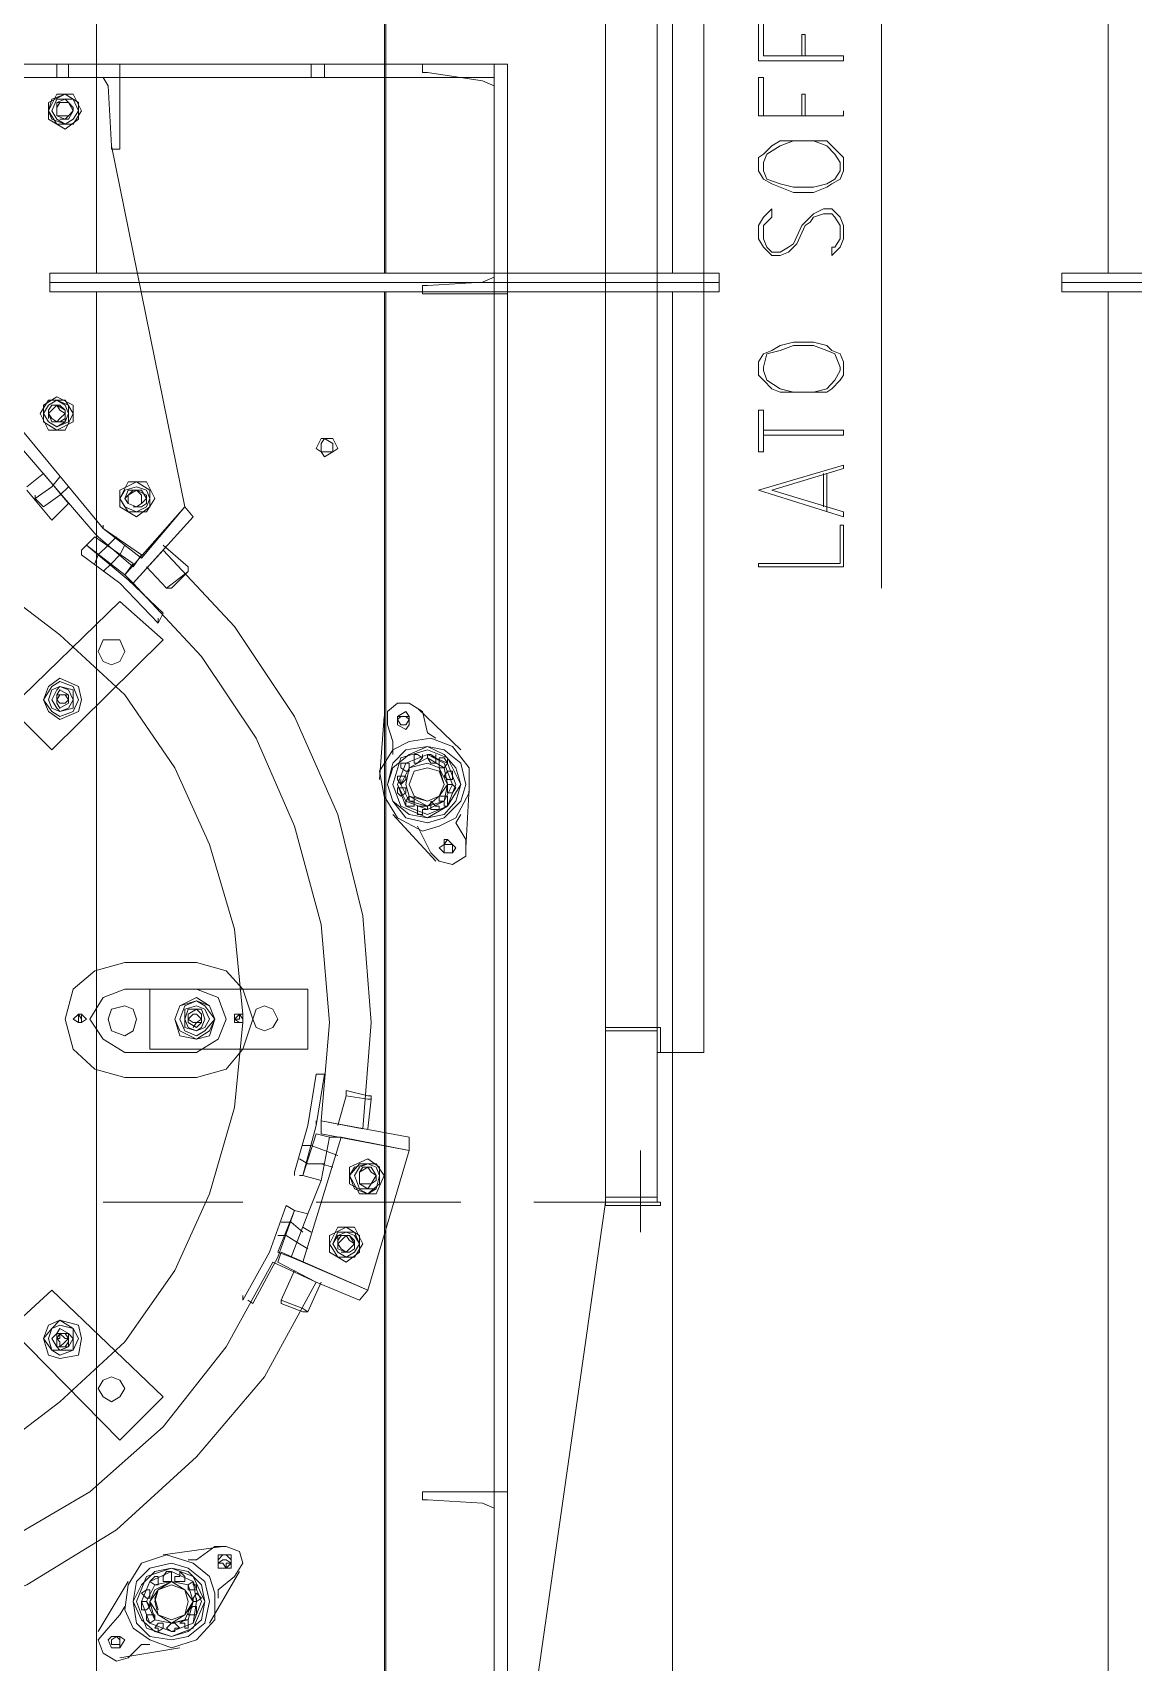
# Model space of a CAD drawing. Header units: millimetres. Extents: x 3220 to 226993, y 817 to 176024.
# Drawn here: x 158562 to 159520, y 146462 to 147879 of the extents above; entities that cross this region are included whole.
import ezdxf

# ---------------------------------------------------------------- set-up
doc = ezdxf.new("R2010")
doc.units = ezdxf.units.MM
doc.layers.add('Sichtbare Kanten(DIN)', color=7, linetype='Continuous', lineweight=50, true_color=0x3f3f3f)

# ---------------------------------------------------------------- blocks, each defined once
blk = doc.blocks.new('ligne broyage L 2')
at = {"color": 7, "linetype": 'Continuous', "lineweight": 5, "true_color": 0x000007}
for points in [[(752.2, 10661.1), (752.2, 12956.8), (752.2, 10656.7)], [(992.4, 12168.4), (992.4, 11190.5), (992.4, 11190.5)], [(885.3, 11649.1), (885.3, 11682.4), (885.3, 11682.4)], [(889.6, 11653.4), (889.6, 11682.4), (885.3, 11682.4)], [(922.9, 11653.4), (922.9, 11672.2), (925.8, 11672.2), (925.8, 11653.4)], [(889.6, 11653.4), (959.1, 11653.4), (959.1, 11649.1)], [(111.4, 11646.2), (655.3, 11646.2), (655.3, 11646.2)], [(111.4, 11634.6), (655.3, 11634.6), (655.3, 11646.2)], [(130.2, 11646.2), (329.8, 11646.2), (329.8, 11646.2)], [(274.9, 11646.2), (274.9, 11634.6)], [(285, 11634.6), (285, 11646.2)], [(329.8, 11646.2), (329.8, 11572.4)], [(496.2, 11646.2), (496.2, 11634.6)], [(507.7, 11634.6), (507.7, 11646.2)], [(593.1, 11646.2), (593.1, 11639), (597.4, 11639), (645.2, 11631.7)], [(655.3, 10217), (655.3, 11646.2), (666.9, 11646.2)], [(666.9, 11646.2), (666.9, 10217), (666.9, 10217)], [(885.3, 11649.1), (959.1, 11649.1), (959.1, 11649.1)], [(308.1, 11634.6), (156.2, 11634.6)], [(308.1, 11634.6), (156.2, 11634.6), (156.2, 11634.6)], [(319.7, 11627.4), (315.4, 11634.6), (308.1, 11634.6)], [(348.6, 11216.6), (386.2, 11261.4), (322.6, 11575.3), (319.7, 11627.4), (315.4, 11634.6), (308.1, 11634.6)], [(322.6, 11575.3), (319.7, 11627.4), (319.7, 11627.4)], [(655.3, 11620.2), (655.3, 11627.4), (645.2, 11631.7)], [(885.3, 11601.4), (885.3, 11634.6)], [(889.6, 11601.4), (889.6, 11634.6), (885.3, 11634.6)], [(267.6, 11598.5), (282.1, 11589.8), (293.7, 11598.5), (293.7, 11612.9), (282.1, 11620.2), (267.6, 11612.9)], [(296.5, 11605.7), (289.3, 11620.2), (274.9, 11620.2), (267.6, 11605.7)], [(267.6, 11598.5), (267.6, 11612.9), (267.6, 11612.9)], [(277.7, 11598.5), (285, 11598.5), (289.3, 11605.7), (289.3, 11608.6), (285, 11612.9), (277.7, 11612.9), (274.9, 11608.6), (274.9, 11605.7)], [(655.3, 11620.2), (655.3, 11472.6), (655.3, 11472.6)], [(922.9, 11601.4), (922.9, 11620.2), (925.8, 11620.2), (925.8, 11601.4)], [(289.3, 11594.1), (274.9, 11594.1), (267.6, 11605.7)], [(289.3, 11594.1), (296.5, 11605.7), (296.5, 11605.7)], [(885.3, 11601.4), (959.1, 11601.4), (889.6, 11601.4)], [(959.1, 11601.4), (959.1, 11605.7)], [(315.4, 11242.6), (222.8, 11354), (141.8, 11572.4)], [(322.6, 11575.3), (322.6, 11572.4), (326.9, 11572.4)], [(386.2, 11261.4), (322.6, 11575.3)], [(329.8, 11572.4), (326.9, 11572.4)], [(896.9, 11520.4), (889.6, 11513.1), (885.3, 11505.9), (885.3, 11494.3), (889.6, 11487.1), (896.9, 11479.9), (904.1, 11479.9), (911.3, 11482.7), (915.7, 11487.1), (918.6, 11490), (925.8, 11505.9), (930.2, 11508.8), (933, 11513.1), (941.7, 11516), (949, 11516), (951.8, 11513.1), (956.2, 11505.9), (956.2, 11494.3), (951.8, 11487.1), (949, 11487.1), (949, 11479.9)], [(896.9, 11520.4), (896.9, 11513.1), (892.5, 11508.8), (889.6, 11505.9), (889.6, 11494.3), (892.5, 11487.1), (896.9, 11482.7), (904.1, 11482.7), (911.3, 11487.1), (915.7, 11490), (922.9, 11505.9), (925.8, 11508.8), (933, 11516), (941.7, 11520.4), (949, 11520.4), (956.2, 11513.1), (959.1, 11505.9), (959.1, 11494.3), (956.2, 11487.1), (949, 11479.9)], [(645.2, 11456.7), (655.3, 11461), (655.3, 11472.6)], [(645.2, 11456.7), (597.4, 11453.8), (593.1, 11453.8), (593.1, 11449.5)], [(666.9, 11446.6), (593.1, 11446.6), (593.1, 11449.5)], [(222.8, 11354), (315.4, 11242.6), (348.6, 11216.6)], [(282.1, 11328), (289.3, 11342.4), (282.1, 11354), (267.6, 11354), (260.4, 11342.4)], [(289.3, 11349.7), (274.9, 11356.9), (263.3, 11349.7)], [(274.9, 11328), (289.3, 11335.2), (289.3, 11349.7), (274.9, 11356.9), (263.3, 11349.7)], [(215.5, 11349.7), (215.5, 11345.3), (308.1, 11238.3)], [(282.1, 11328), (267.6, 11328), (260.4, 11342.4)], [(263.3, 11349.7), (263.3, 11335.2), (274.9, 11328)], [(263.3, 11335.2), (263.3, 11349.7), (263.3, 11349.7)], [(274.9, 11335.2), (277.7, 11335.2), (282.1, 11338.1), (282.1, 11345.3), (277.7, 11349.7), (270.5, 11349.7), (267.6, 11345.3), (267.6, 11338.1)], [(289.3, 11349.7), (289.3, 11335.2), (274.9, 11328)], [(885.3, 11309.2), (885.3, 11345.3), (889.6, 11345.3)], [(885.3, 11309.2), (889.6, 11309.2), (889.6, 11345.3)], [(274.9, 11328), (263.3, 11335.2), (263.3, 11335.2)], [(889.6, 11328), (959.1, 11328), (959.1, 11323.6)], [(889.6, 11323.6), (959.1, 11323.6)], [(896.9, 11275.9), (959.1, 11294.7), (959.1, 11297.6), (885.3, 11275.9)], [(248.8, 11278.8), (263.3, 11290.3)], [(270.5, 11249.8), (285, 11264.3), (263.3, 11290.3)], [(277.7, 11287.5), (270.5, 11278.8)], [(355.9, 11275.9), (344.3, 11283.1), (329.8, 11275.9)], [(329.8, 11261.4), (344.3, 11252.7), (355.9, 11261.4), (355.9, 11275.9), (344.3, 11283.1), (329.8, 11275.9)], [(360.2, 11268.7), (353, 11283.1), (337.1, 11283.1), (329.8, 11268.7)], [(941.7, 11261.4), (941.7, 11290.3)], [(944.6, 11257.1), (944.6, 11290.3)], [(248.8, 11275.9), (270.5, 11249.8), (270.5, 11249.8)], [(270.5, 11278.8), (256, 11268.7)], [(256, 11268.7), (256, 11271.5)], [(256, 11268.7), (263.3, 11261.4), (263.3, 11261.4)], [(263.3, 11261.4), (277.7, 11271.5)], [(277.7, 11271.5), (285, 11278.8)], [(329.8, 11275.9), (329.8, 11261.4), (344.3, 11252.7)], [(329.8, 11261.4), (329.8, 11275.9), (329.8, 11275.9)], [(353, 11257.1), (337.1, 11257.1), (329.8, 11268.7)], [(341.4, 11261.4), (348.6, 11261.4), (353, 11264.3), (353, 11271.5), (344.3, 11275.9), (341.4, 11275.9), (337.1, 11271.5), (334.2, 11268.7)], [(355.9, 11275.9), (355.9, 11261.4), (344.3, 11252.7)], [(353, 11257.1), (360.2, 11268.7), (360.2, 11268.7)], [(885.3, 11275.9), (959.1, 11252.7), (959.1, 11252.7)], [(896.9, 11275.9), (959.1, 11257.1), (959.1, 11252.7)], [(393.5, 11252.7), (386.2, 11261.4), (334.2, 11202.1)], [(341.4, 11194.9), (393.5, 11252.7)], [(436.9, 10820.2), (429.6, 10894), (407.9, 10967.8), (377.6, 11034.3), (334.2, 11098), (277.7, 11150), (218.4, 11194.9), (149, 11223.8), (75.2, 11242.6), (0, 11249.8), (-73.8, 11242.6), (-147.6, 11223.8), (-214.1, 11194.9), (-277.7, 11150), (-328.4, 11098), (-373.2, 11034.3), (-406.5, 10967.8), (-425.3, 10894), (-432.5, 10820.2)], [(308.1, 11238.3), (311, 11235.4)], [(315.4, 11242.6), (315.4, 11245.5)], [(315.4, 11242.6), (348.6, 11219.5), (348.6, 11219.5)], [(315.4, 11242.6), (348.6, 11216.6)], [(337.1, 11197.8), (300.9, 11228.1), (296.5, 11223.8)], [(334.2, 11202.1), (300.9, 11228.1), (308.1, 11235.4)], [(334.2, 11202.1), (341.4, 11212.2), (308.1, 11235.4)], [(311, 11235.4), (341.4, 11209.3)], [(319.7, 11228.1), (311, 11219.5)], [(326.9, 11235.4), (319.7, 11228.1)], [(329.8, 11219.5), (334.2, 11228.1)], [(389.1, 11209.3), (367.4, 11228.1)], [(296.5, 11219.5), (296.5, 11223.8)], [(296.5, 11219.5), (329.8, 11194.9), (329.8, 11194.9)], [(311, 11219.5), (308.1, 11212.2)], [(315.4, 11205), (322.6, 11212.2)], [(322.6, 11212.2), (329.8, 11219.5)], [(341.4, 11194.9), (367.4, 11223.8), (367.4, 11223.8)], [(348.6, 11219.5), (341.4, 11209.3)], [(541, 10720.4), (548.3, 10813), (541, 10905.6), (519.3, 10993.8), (481.7, 11079.1), (429.6, 11157.3), (367.4, 11223.8)], [(334.2, 11202.1), (341.4, 11194.9), (341.4, 11194.9)], [(367.4, 11168.8), (337.1, 11197.8), (337.1, 11197.8)], [(374.7, 11190.5), (370.3, 11190.5), (353, 11209.3)], [(370.3, 11190.5), (389.1, 11205), (389.1, 11209.3)], [(389.1, 11205), (374.7, 11190.5), (374.7, 11190.5)], [(389.1, 11205), (389.1, 11209.3), (389.1, 11209.3)], [(363.1, 11160.2), (329.8, 11194.9)], [(541, 10720.4), (504.9, 10727.6), (512.1, 10813), (504.9, 10898.3), (481.7, 10983.7), (448.4, 11060.3), (400.7, 11131.2), (341.4, 11194.9)], [(367.4, 11168.8), (363.1, 11160.2), (363.1, 11160.2)], [(363.1, 11160.2), (363.1, 11164.5)], [(277.7, 11090.7), (282.1, 11090.7), (285, 11093.6), (285, 11098), (274.9, 11098), (274.9, 11093.6)], [(593.1, 11083.5), (581.5, 11090.7), (571.4, 11090.7), (562.7, 11083.5), (562.7, 11071.9)], [(588.8, 11086.4), (626.4, 11050.2)], [(593.1, 11083.5), (597.4, 11064.7)], [(555.5, 11024.2), (559.8, 11079.1)], [(567.1, 11057.4), (562.7, 11071.9)], [(574.3, 11071.9), (578.6, 11071.9), (581.5, 11076.3), (581.5, 11079.1), (571.4, 11079.1), (571.4, 11076.3)], [(600.3, 11060.3), (581.5, 11057.4), (567.1, 11050.2)], [(567.1, 11045.9), (567.1, 11057.4), (567.1, 11057.4)], [(597.4, 11064.7), (604.7, 11060.3), (604.7, 11060.3)], [(622, 10990.9), (633.6, 11012.6), (633.6, 11034.3), (619.1, 11053.1), (600.3, 11060.3)], [(567.1, 11050.2), (555.5, 11031.4), (559.8, 11009.7), (571.4, 10990.9), (593.1, 10979.3)], [(588.8, 11045.9), (585.9, 11045.9), (585.9, 11043)], [(585.9, 11038.6), (588.8, 11038.6), (593.1, 11043)], [(585.9, 11043), (585.9, 11038.6), (585.9, 11038.6)], [(593.1, 11043), (588.8, 11045.9)], [(593.1, 11043), (593.1, 11045.9)], [(597.4, 11045.9), (597.4, 11043), (597.4, 11043)], [(604.7, 11043), (600.3, 11045.9), (597.4, 11045.9)], [(597.4, 11043), (600.3, 11038.6), (604.7, 11038.6)], [(604.7, 11043), (604.7, 11045.9)], [(604.7, 11038.6), (604.7, 11043), (604.7, 11043)], [(607.6, 11043), (607.6, 11038.6), (607.6, 11038.6)], [(614.8, 11038.6), (611.9, 11043), (607.6, 11043)], [(614.8, 11038.6), (614.8, 11043)], [(571.4, 11027.1), (571.4, 11024.2), (571.4, 11024.2)], [(578.6, 11027.1), (571.4, 11027.1), (571.4, 11027.1)], [(578.6, 11038.6), (574.3, 11038.6), (574.3, 11034.3)], [(574.3, 11034.3), (578.6, 11031.4), (578.6, 11031.4)], [(581.5, 11034.3), (581.5, 11038.6), (578.6, 11038.6)], [(578.6, 11031.4), (581.5, 11031.4), (581.5, 11034.3)], [(578.6, 11024.2), (578.6, 11027.1), (578.6, 11027.1)], [(581.5, 11034.3), (581.5, 11038.6)], [(607.6, 11038.6), (607.6, 11034.3), (611.9, 11034.3)], [(611.9, 11034.3), (614.8, 11038.6), (614.8, 11038.6)], [(614.8, 11031.4), (611.9, 11027.1), (614.8, 11024.2)], [(619.1, 11031.4), (614.8, 11031.4), (614.8, 11031.4)], [(614.8, 11024.2), (619.1, 11024.2), (619.1, 11027.1)], [(619.1, 11027.1), (619.1, 11031.4), (619.1, 11031.4)], [(619.1, 11027.1), (619.1, 11031.4), (619.1, 11031.4)], [(578.6, 11024.2), (574.3, 11019.8), (571.4, 11024.2)], [(571.4, 11016.9), (571.4, 11012.6), (574.3, 11009.7)], [(574.3, 11016.9), (571.4, 11016.9), (571.4, 11016.9)], [(574.3, 11019.8), (574.3, 11024.2), (574.3, 11024.2)], [(578.6, 11012.6), (578.6, 11016.9), (574.3, 11016.9)], [(574.3, 11009.7), (578.6, 11012.6), (578.6, 11012.6)], [(578.6, 11012.6), (578.6, 11016.9)], [(614.8, 11019.8), (614.8, 11012.6), (614.8, 11012.6)], [(619.1, 11019.8), (614.8, 11019.8), (614.8, 11019.8)], [(614.8, 11012.6), (619.1, 11012.6), (619.1, 11012.6)], [(622, 11016.9), (619.1, 11019.8)], [(619.1, 11012.6), (622, 11016.9), (622, 11016.9)], [(633.6, 11016.9), (630.7, 10964.9)], [(581.5, 11009.7), (578.6, 11005.4), (578.6, 11005.4)], [(578.6, 11005.4), (578.6, 11001), (581.5, 11001)], [(585.9, 11005.4), (581.5, 11005.4), (581.5, 11009.7)], [(581.5, 11001), (585.9, 11001), (585.9, 11005.4)], [(585.9, 11005.4), (585.9, 11009.7), (585.9, 11009.7)], [(588.8, 11001), (588.8, 10998.1), (588.8, 10998.1)], [(597.4, 11001), (588.8, 11001), (588.8, 11001)], [(588.8, 10998.1), (588.8, 10993.8), (593.1, 10993.8), (593.1, 10998.1)], [(593.1, 10998.1), (597.4, 10998.1)], [(597.4, 10998.1), (597.4, 11001)], [(604.7, 11001), (600.3, 11005.4), (600.3, 11001)], [(600.3, 11001), (600.3, 10998.1), (600.3, 10998.1)], [(600.3, 10998.1), (607.6, 10998.1), (607.6, 10998.1)], [(607.6, 11001), (604.7, 11001), (604.7, 11001)], [(611.9, 11009.7), (607.6, 11009.7), (607.6, 11005.4)], [(607.6, 11005.4), (611.9, 11005.4), (611.9, 11001)], [(607.6, 10998.1), (607.6, 11001)], [(614.8, 11009.7), (611.9, 11009.7), (611.9, 11009.7)], [(611.9, 11001), (614.8, 11001), (614.8, 11005.4)], [(614.8, 11005.4), (614.8, 11009.7), (614.8, 11009.7)], [(604.7, 10953.3), (567.1, 10993.8), (567.1, 10993.8)], [(593.1, 10975), (588.8, 10983.7)], [(593.1, 10979.3), (607.6, 10983.7), (622, 10990.9)], [(593.1, 10975), (600.3, 10960.5), (607.6, 10953.3), (619.1, 10950.4), (630.7, 10957.6), (630.7, 10972.1), (622, 10986.6)], [(626.4, 10993.8), (622, 10986.6)], [(614.8, 10960.5), (619.1, 10960.5), (619.1, 10967.8), (614.8, 10972.1), (611.9, 10972.1), (611.9, 10964.9)], [(396.4, 10865.1), (334.2, 10865.1), (308.1, 10857.8), (289.3, 10841.9), (282.1, 10815.9), (289.3, 10789.8), (308.1, 10772.5), (334.2, 10765.2), (396.4, 10765.2)], [(396.4, 10765.2), (422.4, 10772.5), (436.9, 10789.8), (445.5, 10815.9), (436.9, 10841.9), (422.4, 10857.8), (396.4, 10865.1)], [(334.2, 10841.9), (315.4, 10834.7), (303.8, 10815.9), (315.4, 10798.5), (334.2, 10786.9)], [(334.2, 10841.9), (396.4, 10841.9), (396.4, 10841.9)], [(334.2, 10786.9), (396.4, 10786.9), (415.2, 10798.5), (422.4, 10815.9), (415.2, 10834.7), (396.4, 10841.9)], [(355.9, 10789.8), (355.9, 10841.9)], [(355.9, 10841.9), (493.3, 10841.9)], [(493.3, 10841.9), (493.3, 10789.8)], [(-432.5, 10813), (-425.3, 10739.2), (-406.5, 10664), (-373.2, 10597.4), (-328.4, 10535.2), (-277.7, 10483.2), (-214.1, 10438.3), (-147.6, 10405), (-73.8, 10386.2), (0, 10379), (75.2, 10386.2), (149, 10405), (218.4, 10438.3), (277.7, 10483.2), (334.2, 10535.2), (377.6, 10597.4), (407.9, 10664), (429.6, 10739.2), (436.9, 10813)], [(293.7, 10813), (296.5, 10813), (296.5, 10820.2), (293.7, 10820.2), (289.3, 10815.9)], [(393.5, 10808.6), (396.4, 10813), (400.7, 10813), (400.7, 10815.9), (396.4, 10820.2), (393.5, 10820.2), (389.1, 10815.9), (389.1, 10813)], [(434, 10813), (436.9, 10813), (436.9, 10820.2), (434, 10820.2), (429.6, 10815.9)], [(436.9, 10815.9), (436.9, 10820.2), (436.9, 10820.2)], [(436.9, 10813), (436.9, 10815.9)], [(493.3, 10789.8), (355.9, 10789.8)], [(500.5, 10768.1), (493.3, 10723.3), (493.3, 10723.3)], [(500.5, 10768.1), (507.7, 10768.1), (507.7, 10768.1)], [(500.5, 10723.3), (507.7, 10768.1)], [(526.6, 10749.3), (519.3, 10723.3)], [(526.6, 10749.3), (526.6, 10753.7), (545.4, 10749.3), (548.3, 10749.3)], [(548.3, 10746.4), (545.4, 10746.4), (526.6, 10749.3)], [(545.4, 10720.4), (548.3, 10746.4)], [(548.3, 10746.4), (548.3, 10749.3)], [(481.7, 10682.8), (493.3, 10723.3)], [(488.9, 10679.9), (500.5, 10723.3)], [(500.5, 10723.3), (500.5, 10727.6)], [(504.9, 10727.6), (581.5, 10713.2)], [(504.9, 10716.1), (504.9, 10727.6)], [(504.9, 10716.1), (581.5, 10701.6), (581.5, 10713.2)], [(488.9, 10604.7), (522.2, 10713.2), (512.1, 10713.2)], [(496.2, 10705.9), (488.9, 10705.9)], [(507.7, 10701.6), (496.2, 10705.9)], [(512.1, 10713.2), (504.9, 10675.6)], [(507.7, 10701.6), (519.3, 10697.3), (519.3, 10697.3)], [(782.6, 10630.7), (782.6, 10701.6), (782.6, 10701.6)], [(486.1, 10694.4), (493.3, 10690)], [(493.3, 10690), (507.7, 10690)], [(504.9, 10690), (515, 10687.1)], [(555.5, 10687.1), (545.4, 10694.4), (529.4, 10687.1)], [(529.4, 10687.1), (545.4, 10694.4), (545.4, 10694.4)], [(552.6, 10664), (559.8, 10679.9), (552.6, 10690), (538.1, 10690), (529.4, 10679.9)], [(529.4, 10687.1), (529.4, 10672.7), (545.4, 10664)], [(529.4, 10672.7), (529.4, 10687.1), (529.4, 10687.1)], [(541, 10672.7), (548.3, 10672.7), (552.6, 10675.6), (552.6, 10679.9), (548.3, 10687.1), (541, 10687.1), (538.1, 10682.8), (538.1, 10675.6)], [(545.4, 10664), (555.5, 10672.7), (555.5, 10687.1), (545.4, 10694.4)], [(555.5, 10687.1), (555.5, 10672.7), (545.4, 10664)], [(478.8, 10609), (493.3, 10646.6), (504.9, 10675.6)], [(481.7, 10679.9), (481.7, 10682.8)], [(488.9, 10679.9), (486.1, 10679.9)], [(552.6, 10664), (538.1, 10664), (529.4, 10679.9)], [(545.4, 10664), (529.4, 10672.7), (529.4, 10672.7)], [(315.4, 10656.7), (436.9, 10656.7)], [(460, 10613.3), (474.5, 10653.9), (474.5, 10653.9)], [(467.2, 10609), (481.7, 10649.5), (474.5, 10653.9)], [(467.2, 10613.3), (481.7, 10649.5)], [(493.3, 10646.6), (478.8, 10609), (467.2, 10613.3)], [(481.7, 10649.5), (493.3, 10646.6)], [(500.5, 10656.7), (626.4, 10656.7)], [(690, 10656.7), (752.2, 10656.7), (752.2, 10656.7)], [(478.8, 10639.4), (470.1, 10639.4)], [(488.9, 10630.7), (478.8, 10639.4)], [(488.9, 10635), (496.2, 10630.7), (496.2, 10630.7)], [(538.1, 10627.8), (526.6, 10635), (512.1, 10627.8)], [(512.1, 10613.3), (526.6, 10604.7), (538.1, 10613.3), (538.1, 10627.8), (526.6, 10635), (512.1, 10627.8)], [(533.8, 10635), (519.3, 10635), (512.1, 10620.6)], [(533.8, 10609), (541, 10620.6), (533.8, 10635)], [(467.2, 10627.8), (474.5, 10627.8)], [(474.5, 10627.8), (486.1, 10620.6)], [(486.1, 10620.6), (493.3, 10616.2)], [(512.1, 10627.8), (512.1, 10613.3), (526.6, 10604.7)], [(512.1, 10613.3), (512.1, 10627.8), (512.1, 10627.8)], [(533.8, 10609), (519.3, 10609), (512.1, 10620.6)], [(522.2, 10613.3), (529.4, 10613.3), (533.8, 10616.2), (533.8, 10623.5), (529.4, 10627.8), (522.2, 10627.8), (519.3, 10623.5), (519.3, 10620.6)], [(538.1, 10627.8), (538.1, 10613.3), (526.6, 10604.7)], [(63.6, 10309.6), (149, 10326.9), (230, 10361.6), (303.8, 10405), (367.4, 10461.5), (422.4, 10530.9), (462.9, 10604.7), (500.5, 10587.3)], [(436.9, 10571.4), (460, 10613.3)], [(441.2, 10571.4), (445.5, 10568.5), (467.2, 10609)], [(470.1, 10613.3), (467.2, 10604.7), (467.2, 10604.7)], [(538.1, 10571.4), (500.5, 10587.3), (467.2, 10604.7)], [(545.4, 10580.1), (470.1, 10613.3)], [(478.8, 10609), (488.9, 10604.7)], [(70.9, 10272), (159.1, 10290.8), (248.8, 10324), (326.9, 10371.8), (396.4, 10435.4), (455.7, 10504.9), (500.5, 10587.3)], [(470.1, 10568.5), (470.1, 10571.4), (481.7, 10597.4)], [(488.9, 10561.3), (493.3, 10561.3), (504.9, 10587.3)], [(234.3, 10546.8), (270.5, 10580.1), (367.4, 10487.5)], [(436.9, 10571.4), (436.9, 10575.7)], [(538.1, 10571.4), (545.4, 10580.1), (545.4, 10580.1)], [(470.1, 10571.4), (488.9, 10564.2), (493.3, 10561.3)], [(488.9, 10561.3), (470.1, 10568.5), (470.1, 10568.5)], [(234.3, 10546.8), (329.8, 10449.9), (329.8, 10449.9)], [(277.7, 10530.9), (282.1, 10530.9), (285, 10535.2), (285, 10538.1), (282.1, 10542.5), (277.7, 10542.5), (274.9, 10538.1), (274.9, 10535.2)], [(329.8, 10449.9), (367.4, 10487.5), (367.4, 10487.5)], [(593.1, 10405), (593.1, 10397.8), (597.4, 10397.8)], [(666.9, 10405), (593.1, 10405)], [(597.4, 10397.8), (645.2, 10394.9)], [(655.3, 10379), (655.3, 10390.6), (645.2, 10394.9)], [(655.3, 10379), (655.3, 10231.5), (655.3, 10231.5)], [(393.5, 10342.8), (370.3, 10350.1), (348.6, 10342.8), (337.1, 10324), (334.2, 10302.3)], [(367.4, 10350.1), (419.5, 10357.3)], [(389.1, 10345.7), (396.4, 10345.7)], [(429.6, 10331.3), (436.9, 10342.8), (434, 10353), (422.4, 10357.3), (412.3, 10357.3), (396.4, 10345.7)], [(419.5, 10338.5), (422.4, 10338.5), (426.7, 10342.8), (426.7, 10345.7), (422.4, 10350.1), (419.5, 10350.1), (415.2, 10345.7), (415.2, 10342.8)], [(363.1, 10331.3), (360.2, 10331.3), (355.9, 10326.9)], [(363.1, 10326.9), (363.1, 10331.3), (363.1, 10331.3)], [(363.1, 10326.9), (363.1, 10331.3), (363.1, 10331.3)], [(374.7, 10335.6), (370.3, 10335.6), (367.4, 10331.3)], [(367.4, 10331.3), (367.4, 10326.9), (367.4, 10326.9)], [(374.7, 10331.3), (374.7, 10335.6), (374.7, 10335.6)], [(374.7, 10326.9), (374.7, 10331.3), (374.7, 10331.3)], [(381.9, 10331.3), (377.6, 10331.3), (377.6, 10326.9)], [(386.2, 10331.3), (381.9, 10335.6), (381.9, 10331.3)], [(386.2, 10326.9), (386.2, 10331.3)], [(386.2, 10326.9), (386.2, 10331.3)], [(412.3, 10316.8), (407.9, 10331.3), (393.5, 10342.8)], [(434, 10335.6), (407.9, 10290.8)], [(429.6, 10331.3), (415.2, 10319.7)], [(311, 10283.5), (337.1, 10326.9)], [(353, 10319.7), (348.6, 10316.8), (348.6, 10316.8)], [(355.9, 10319.7), (353, 10319.7), (353, 10319.7)], [(355.9, 10326.9), (360.2, 10324), (360.2, 10324)], [(355.9, 10316.8), (355.9, 10319.7), (355.9, 10319.7)], [(360.2, 10324), (363.1, 10324), (363.1, 10326.9)], [(363.1, 10319.7), (360.2, 10312.5), (363.1, 10302.3)], [(367.4, 10326.9), (374.7, 10326.9), (374.7, 10326.9)], [(377.6, 10326.9), (386.2, 10326.9), (386.2, 10326.9)], [(393.5, 10326.9), (389.1, 10324), (389.1, 10324)], [(389.1, 10324), (389.1, 10319.7), (393.5, 10319.7)], [(396.4, 10324), (393.5, 10324), (393.5, 10326.9)], [(393.5, 10319.7), (396.4, 10319.7), (396.4, 10319.7)], [(396.4, 10319.7), (396.4, 10324)], [(415.2, 10319.7), (415.2, 10312.5), (415.2, 10312.5)], [(329.8, 10298), (334.2, 10305.2)], [(348.6, 10316.8), (353, 10312.5), (355.9, 10312.5)], [(348.6, 10309.6), (348.6, 10302.3), (348.6, 10302.3)], [(353, 10309.6), (348.6, 10309.6), (348.6, 10309.6)], [(348.6, 10302.3), (353, 10302.3), (355.9, 10305.2)], [(355.9, 10305.2), (353, 10309.6), (353, 10309.6)], [(355.9, 10312.5), (355.9, 10316.8), (355.9, 10316.8)], [(355.9, 10276.3), (374.7, 10269.1), (396.4, 10276.3), (412.3, 10293.7), (412.3, 10316.8)], [(355.9, 10305.2), (355.9, 10309.6), (355.9, 10309.6)], [(393.5, 10305.2), (389.1, 10302.3), (389.1, 10298)], [(396.4, 10316.8), (393.5, 10312.5), (393.5, 10312.5)], [(400.7, 10312.5), (396.4, 10309.6), (393.5, 10309.6)], [(393.5, 10312.5), (393.5, 10309.6), (393.5, 10309.6)], [(396.4, 10302.3), (396.4, 10305.2), (393.5, 10305.2)], [(400.7, 10312.5), (396.4, 10316.8)], [(396.4, 10309.6), (396.4, 10312.5), (396.4, 10312.5)], [(396.4, 10302.3), (396.4, 10305.2), (396.4, 10305.2)], [(329.8, 10298), (319.7, 10286.4), (311, 10276.3), (315.4, 10264.7), (326.9, 10257.5), (337.1, 10260.4), (348.6, 10272)], [(334.2, 10302.3), (341.4, 10286.4), (355.9, 10276.3)], [(353, 10298), (353, 10293.7), (355.9, 10290.8)], [(355.9, 10298), (353, 10298), (353, 10298)], [(360.2, 10293.7), (360.2, 10298), (355.9, 10298)], [(360.2, 10293.7), (355.9, 10290.8), (355.9, 10290.8)], [(360.2, 10293.7), (360.2, 10298), (360.2, 10298)], [(363.1, 10290.8), (360.2, 10286.4), (360.2, 10286.4)], [(367.4, 10290.8), (363.1, 10290.8), (363.1, 10290.8)], [(367.4, 10286.4), (367.4, 10290.8), (367.4, 10290.8)], [(367.4, 10286.4), (367.4, 10290.8)], [(374.7, 10290.8), (370.3, 10286.4), (374.7, 10283.5)], [(377.6, 10290.8), (374.7, 10290.8), (374.7, 10290.8)], [(381.9, 10286.4), (377.6, 10290.8), (377.6, 10290.8)], [(389.1, 10293.7), (386.2, 10293.7), (381.9, 10290.8)], [(381.9, 10290.8), (386.2, 10290.8), (386.2, 10286.4)], [(386.2, 10286.4), (389.1, 10286.4), (389.1, 10290.8)], [(389.1, 10298), (396.4, 10298), (396.4, 10298)], [(389.1, 10290.8), (389.1, 10293.7), (389.1, 10293.7)], [(389.1, 10290.8), (389.1, 10293.7), (389.1, 10293.7)], [(396.4, 10298), (396.4, 10302.3), (396.4, 10302.3)], [(326.9, 10269.1), (329.8, 10269.1), (329.8, 10279.2), (326.9, 10279.2), (322.6, 10276.3), (322.6, 10272)], [(360.2, 10286.4), (363.1, 10286.4), (363.1, 10283.5), (367.4, 10286.4)], [(374.7, 10283.5), (377.6, 10283.5), (377.6, 10286.4)], [(377.6, 10286.4), (381.9, 10286.4)], [(381.9, 10269.1), (329.8, 10260.4)], [(355.9, 10272), (348.6, 10272)]]:
    blk.add_lwpolyline(points, dxfattribs=at)
at = {"color": 7, "linetype": 'Continuous', "lineweight": 15, "true_color": 0x000007}
for points in [[(797.1, 12935.1), (797.1, 10661.1), (797.1, 10661.1)], [(837.6, 10786.9), (837.6, 12690.6), (797.1, 12690.6), (797.1, 12671.8)], [(752.2, 10808.6), (800, 10808.6), (800, 10786.9), (797.1, 10786.9), (797.1, 10805.7), (752.2, 10805.7)], [(800, 10808.6), (752.2, 10808.6), (797.1, 10808.6), (752.2, 10808.6)], [(797.1, 10786.9), (837.6, 10786.9), (837.6, 10786.9)], [(797.1, 10661.1), (797.1, 10656.7), (752.2, 10656.7)], [(752.2, 10661.1), (797.1, 10661.1), (797.1, 10661.1)], [(752.2, 10656.7), (659.6, 10008.7), (659.6, 10008.7)]]:
    blk.add_lwpolyline(points, dxfattribs=at)
at = {"color": 7, "linetype": 'Continuous', "lineweight": 5, "true_color": 0x000007}
for points in [[(267.6, 11598.5), (282.1, 11589.8), (293.7, 11598.5), (293.7, 11612.9), (282.1, 11620.2), (267.6, 11612.9)], [(293.7, 11605.7), (289.3, 11615.8), (282.1, 11620.2), (270.5, 11615.8), (267.6, 11605.7), (270.5, 11598.5), (282.1, 11594.1), (289.3, 11598.5)], [(293.7, 11605.7), (289.3, 11615.8), (274.9, 11615.8), (270.5, 11605.7), (274.9, 11598.5), (282.1, 11594.1), (289.3, 11598.5)], [(293.7, 11605.7), (289.3, 11615.8), (274.9, 11615.8), (270.5, 11605.7), (274.9, 11598.5), (282.1, 11594.1), (289.3, 11598.5)], [(289.3, 11605.7), (285, 11612.9), (282.1, 11615.8), (274.9, 11612.9), (274.9, 11601.4), (282.1, 11598.5), (285, 11601.4)], [(289.3, 11605.7), (285, 11612.9), (274.9, 11612.9), (274.9, 11601.4), (285, 11601.4)], [(885.3, 11553.6), (889.6, 11546.4), (896.9, 11542.1), (904.1, 11539.2), (915.7, 11534.8), (933, 11534.8), (944.6, 11539.2), (949, 11542.1), (956.2, 11546.4), (959.1, 11553.6), (959.1, 11565.2), (956.2, 11568.1), (949, 11575.3), (944.6, 11579.7), (904.1, 11579.7), (896.9, 11575.3), (889.6, 11568.1), (885.3, 11565.2)], [(889.6, 11553.6), (892.5, 11546.4), (904.1, 11542.1), (915.7, 11539.2), (933, 11539.2), (944.6, 11542.1), (951.8, 11546.4), (956.2, 11553.6), (956.2, 11560.9), (951.8, 11568.1), (944.6, 11575.3), (933, 11579.7), (915.7, 11579.7), (904.1, 11575.3), (892.5, 11568.1), (889.6, 11560.9)], [(885.3, 11375.7), (889.6, 11371.4), (896.9, 11364.1), (904.1, 11361.2), (944.6, 11361.2), (949, 11364.1), (956.2, 11371.4), (959.1, 11375.7), (959.1, 11387.3), (956.2, 11394.5), (949, 11397.4), (944.6, 11401.7), (933, 11404.6), (915.7, 11404.6), (904.1, 11401.7), (896.9, 11397.4), (889.6, 11394.5), (885.3, 11387.3)], [(889.6, 11380), (892.5, 11371.4), (904.1, 11364.1), (915.7, 11361.2), (933, 11361.2), (944.6, 11364.1), (951.8, 11371.4), (956.2, 11380), (956.2, 11382.9), (951.8, 11394.5), (944.6, 11397.4), (933, 11401.7), (915.7, 11401.7), (904.1, 11397.4), (892.5, 11394.5), (889.6, 11382.9)], [(285, 11342.4), (282.1, 11349.7), (274.9, 11354), (267.6, 11349.7), (263.3, 11342.4), (267.6, 11335.2), (274.9, 11330.9), (282.1, 11335.2)], [(285, 11342.4), (282.1, 11349.7), (274.9, 11354), (267.6, 11349.7), (263.3, 11342.4), (267.6, 11335.2), (274.9, 11330.9), (282.1, 11335.2)], [(285, 11342.4), (285, 11349.7), (274.9, 11354), (267.6, 11349.7), (263.3, 11342.4), (267.6, 11335.2), (274.9, 11330.9), (285, 11335.2)], [(282.1, 11342.4), (282.1, 11345.3), (274.9, 11349.7), (270.5, 11345.3), (267.6, 11342.4), (270.5, 11335.2), (282.1, 11335.2)], [(282.1, 11342.4), (277.7, 11345.3), (274.9, 11349.7), (270.5, 11345.3), (267.6, 11342.4), (270.5, 11338.1), (274.9, 11335.2), (277.7, 11338.1)], [(519.3, 11312), (515, 11320.7), (504.9, 11320.7), (500.5, 11312), (504.9, 11309.2), (507.7, 11304.8), (515, 11309.2)], [(515, 11312), (515, 11316.4), (507.7, 11320.7), (504.9, 11316.4), (504.9, 11309.2), (515, 11309.2)], [(355.9, 11268.7), (353, 11275.9), (344.3, 11278.8), (334.2, 11275.9), (329.8, 11268.7), (334.2, 11261.4), (344.3, 11257.1), (353, 11261.4)], [(355.9, 11268.7), (353, 11275.9), (344.3, 11278.8), (334.2, 11275.9), (329.8, 11268.7), (334.2, 11261.4), (344.3, 11257.1), (353, 11261.4)], [(355.9, 11268.7), (353, 11275.9), (344.3, 11278.8), (334.2, 11275.9), (329.8, 11268.7), (334.2, 11261.4), (344.3, 11257.1), (353, 11261.4)], [(353, 11268.7), (348.6, 11275.9), (337.1, 11275.9), (334.2, 11268.7), (337.1, 11264.3), (344.3, 11261.4), (348.6, 11264.3)], [(348.6, 11268.7), (348.6, 11271.5), (344.3, 11275.9), (337.1, 11271.5), (337.1, 11264.3), (344.3, 11261.4), (348.6, 11264.3)], [(959.1, 11209.3), (885.3, 11209.3), (885.3, 11212.2), (956.2, 11212.2), (956.2, 11245.5), (959.1, 11245.5)], [(367.4, 11145.7), (329.8, 11179), (234.3, 11086.4), (270.5, 11050.2)], [(334.2, 11135.6), (329.8, 11145.7), (315.4, 11145.7), (311, 11135.6), (315.4, 11126.9), (322.6, 11124), (329.8, 11126.9)], [(296.5, 11093.6), (293.7, 11105.2), (277.7, 11112.4), (267.6, 11105.2), (263.3, 11093.6), (267.6, 11083.5), (277.7, 11076.3), (293.7, 11083.5), (296.5, 11093.6), (293.7, 11105.2), (277.7, 11112.4), (267.6, 11105.2), (263.3, 11093.6), (267.6, 11083.5), (277.7, 11076.3), (293.7, 11083.5)], [(293.7, 11093.6), (289.3, 11105.2), (277.7, 11109.5), (270.5, 11105.2), (263.3, 11093.6), (270.5, 11083.5), (277.7, 11079.1), (289.3, 11083.5)], [(289.3, 11093.6), (289.3, 11102.3), (277.7, 11105.2), (270.5, 11102.3), (267.6, 11093.6), (270.5, 11086.4), (277.7, 11083.5), (289.3, 11086.4)], [(289.3, 11093.6), (289.3, 11102.3), (277.7, 11105.2), (270.5, 11102.3), (267.6, 11093.6), (270.5, 11086.4), (277.7, 11083.5), (289.3, 11086.4)], [(289.3, 11093.6), (285, 11102.3), (277.7, 11105.2), (274.9, 11102.3), (270.5, 11093.6), (274.9, 11086.4), (277.7, 11083.5), (285, 11086.4), (289.3, 11093.6), (289.3, 11102.3), (277.7, 11105.2), (270.5, 11102.3), (267.6, 11093.6), (270.5, 11086.4), (277.7, 11083.5), (289.3, 11086.4)], [(285, 11093.6), (282.1, 11098), (277.7, 11098), (274.9, 11093.6), (277.7, 11090.7), (282.1, 11090.7), (285, 11093.6), (285, 11098), (277.7, 11102.3), (274.9, 11098), (274.9, 11090.7), (277.7, 11086.4), (285, 11090.7)], [(285, 11093.6), (282.1, 11098), (277.7, 11098), (274.9, 11093.6), (277.7, 11090.7), (282.1, 11090.7)], [(581.5, 11076.3), (581.5, 11079.1), (578.6, 11083.5), (571.4, 11079.1), (571.4, 11071.9), (578.6, 11067.6), (581.5, 11071.9)], [(581.5, 11076.3), (578.6, 11079.1), (574.3, 11079.1), (571.4, 11076.3), (574.3, 11071.9), (578.6, 11071.9)], [(630.7, 11019.8), (626.4, 11038.6), (611.9, 11050.2), (597.4, 11053.1), (578.6, 11050.2), (567.1, 11038.6), (562.7, 11019.8), (567.1, 11005.4), (578.6, 10990.9), (597.4, 10986.6), (611.9, 10990.9), (626.4, 11005.4)], [(630.7, 11019.8), (626.4, 11038.6), (611.9, 11050.2), (597.4, 11053.1), (578.6, 11050.2), (567.1, 11038.6), (562.7, 11019.8), (567.1, 11005.4), (578.6, 10990.9), (597.4, 10986.6), (611.9, 10990.9), (626.4, 11005.4)], [(626.4, 11019.8), (622, 11034.3), (611.9, 11045.9), (597.4, 11053.1), (581.5, 11045.9), (567.1, 11034.3), (562.7, 11019.8), (567.1, 11005.4), (581.5, 10993.8), (597.4, 10990.9), (611.9, 10993.8), (622, 11005.4)], [(626.4, 11019.8), (614.8, 11043), (597.4, 11050.2), (574.3, 11043), (567.1, 11019.8), (574.3, 11001), (597.4, 10990.9), (614.8, 11001)], [(619.1, 11019.8), (611.9, 11038.6), (597.4, 11045.9), (578.6, 11038.6), (571.4, 11019.8), (578.6, 11005.4), (597.4, 10998.1), (611.9, 11005.4)], [(622, 11019.8), (614.8, 11038.6), (597.4, 11045.9), (578.6, 11038.6), (571.4, 11019.8), (578.6, 11001), (597.4, 10993.8), (614.8, 11001)], [(614.8, 11019.8), (611.9, 11034.3), (597.4, 11043), (581.5, 11034.3), (574.3, 11019.8), (581.5, 11005.4), (597.4, 11001), (611.9, 11005.4), (614.8, 11019.8), (611.9, 11034.3), (597.4, 11043), (581.5, 11034.3), (574.3, 11019.8), (581.5, 11005.4), (597.4, 11001), (611.9, 11005.4)], [(611.9, 11019.8), (607.6, 11034.3), (597.4, 11038.6), (581.5, 11034.3), (578.6, 11019.8), (581.5, 11009.7), (597.4, 11005.4), (607.6, 11009.7)], [(614.8, 11019.8), (607.6, 11034.3), (597.4, 11038.6), (581.5, 11034.3), (578.6, 11019.8), (581.5, 11009.7), (597.4, 11001), (607.6, 11009.7)], [(611.9, 11019.8), (607.6, 11031.4), (597.4, 11034.3), (585.9, 11031.4), (581.5, 11019.8), (585.9, 11009.7), (597.4, 11005.4), (607.6, 11009.7)], [(622, 10964.9), (619.1, 10967.8), (614.8, 10972.1), (611.9, 10967.8), (607.6, 10964.9), (611.9, 10960.5), (619.1, 10960.5)], [(619.1, 10964.9), (619.1, 10967.8), (611.9, 10967.8), (611.9, 10960.5), (619.1, 10960.5)], [(344.3, 10815.9), (341.4, 10824.6), (334.2, 10827.4), (322.6, 10824.6), (319.7, 10815.9), (322.6, 10805.7), (334.2, 10801.4), (341.4, 10805.7)], [(412.3, 10815.9), (407.9, 10827.4), (396.4, 10831.8), (381.9, 10827.4), (377.6, 10815.9), (381.9, 10805.7), (396.4, 10798.5), (407.9, 10805.7), (412.3, 10815.9), (407.9, 10827.4), (396.4, 10834.7), (381.9, 10827.4), (377.6, 10815.9), (381.9, 10801.4), (396.4, 10798.5), (407.9, 10801.4)], [(412.3, 10815.9), (403.6, 10827.4), (396.4, 10831.8), (386.2, 10827.4), (381.9, 10815.9), (386.2, 10805.7), (396.4, 10801.4), (403.6, 10805.7)], [(407.9, 10815.9), (403.6, 10824.6), (396.4, 10827.4), (386.2, 10824.6), (386.2, 10808.6), (396.4, 10805.7), (403.6, 10808.6)], [(407.9, 10815.9), (403.6, 10824.6), (396.4, 10827.4), (386.2, 10824.6), (386.2, 10808.6), (396.4, 10805.7), (403.6, 10808.6)], [(407.9, 10815.9), (403.6, 10824.6), (396.4, 10827.4), (386.2, 10824.6), (386.2, 10808.6), (396.4, 10805.7), (403.6, 10808.6)], [(467.2, 10815.9), (462.9, 10824.6), (455.7, 10827.4), (448.4, 10824.6), (445.5, 10815.9), (448.4, 10808.6), (455.7, 10805.7), (462.9, 10808.6)], [(300.9, 10815.9), (296.5, 10820.2), (293.7, 10820.2), (289.3, 10815.9), (293.7, 10813), (296.5, 10813)], [(296.5, 10815.9), (293.7, 10820.2), (293.7, 10813), (296.5, 10813)], [(403.6, 10815.9), (400.7, 10824.6), (389.1, 10824.6), (386.2, 10815.9), (389.1, 10808.6), (396.4, 10805.7), (400.7, 10808.6)], [(400.7, 10815.9), (396.4, 10820.2), (393.5, 10820.2), (389.1, 10815.9), (393.5, 10813), (396.4, 10813), (400.7, 10815.9), (400.7, 10820.2), (396.4, 10824.6), (389.1, 10820.2), (389.1, 10813), (396.4, 10808.6), (400.7, 10813)], [(400.7, 10815.9), (396.4, 10820.2), (393.5, 10820.2), (389.1, 10815.9), (393.5, 10813), (396.4, 10813)], [(436.9, 10815.9), (436.9, 10820.2), (429.6, 10820.2), (429.6, 10813), (436.9, 10813)], [(436.9, 10815.9), (434, 10820.2), (434, 10815.9), (429.6, 10815.9), (434, 10813), (436.9, 10813)], [(500.5, 10716.1), (488.9, 10679.9), (504.9, 10675.6), (512.1, 10713.2)], [(545.4, 10580.1), (488.9, 10604.7), (522.2, 10713.2), (581.5, 10701.6)], [(555.5, 10679.9), (552.6, 10687.1), (545.4, 10690), (533.8, 10687.1), (529.4, 10679.9), (533.8, 10668.3), (545.4, 10664), (552.6, 10668.3)], [(555.5, 10679.9), (552.6, 10687.1), (545.4, 10690), (538.1, 10687.1), (533.8, 10679.9), (538.1, 10668.3), (552.6, 10668.3)], [(555.5, 10679.9), (552.6, 10687.1), (545.4, 10690), (538.1, 10687.1), (533.8, 10679.9), (538.1, 10668.3), (552.6, 10668.3)], [(552.6, 10679.9), (548.3, 10682.8), (545.4, 10687.1), (538.1, 10682.8), (538.1, 10672.7), (545.4, 10668.3), (548.3, 10672.7)], [(552.6, 10679.9), (548.3, 10682.8), (545.4, 10687.1), (538.1, 10682.8), (538.1, 10672.7), (548.3, 10672.7)], [(538.1, 10620.6), (533.8, 10627.8), (526.6, 10630.7), (519.3, 10627.8), (515, 10620.6), (519.3, 10613.3), (526.6, 10609), (533.8, 10613.3)], [(538.1, 10620.6), (533.8, 10627.8), (526.6, 10630.7), (519.3, 10627.8), (515, 10620.6), (519.3, 10613.3), (526.6, 10609), (533.8, 10613.3)], [(538.1, 10620.6), (533.8, 10630.7), (519.3, 10630.7), (515, 10620.6), (519.3, 10613.3), (526.6, 10609), (533.8, 10613.3)], [(533.8, 10620.6), (529.4, 10627.8), (519.3, 10627.8), (519.3, 10616.2), (526.6, 10613.3), (529.4, 10616.2)], [(533.8, 10620.6), (529.4, 10623.5), (526.6, 10627.8), (522.2, 10623.5), (519.3, 10620.6), (522.2, 10616.2), (526.6, 10613.3), (529.4, 10616.2)], [(293.7, 10538.1), (289.3, 10546.8), (277.7, 10554), (270.5, 10546.8), (263.3, 10538.1), (270.5, 10528), (277.7, 10523.7), (289.3, 10528)], [(296.5, 10538.1), (293.7, 10549.7), (277.7, 10554), (267.6, 10549.7), (263.3, 10538.1), (267.6, 10523.7), (277.7, 10520.8), (293.7, 10523.7), (296.5, 10538.1), (293.7, 10549.7), (277.7, 10554), (267.6, 10549.7), (263.3, 10538.1), (267.6, 10523.7), (277.7, 10520.8), (293.7, 10523.7)], [(289.3, 10538.1), (289.3, 10546.8), (277.7, 10549.7), (270.5, 10546.8), (267.6, 10538.1), (270.5, 10528), (289.3, 10528)], [(289.3, 10538.1), (289.3, 10546.8), (277.7, 10549.7), (270.5, 10546.8), (267.6, 10538.1), (270.5, 10528), (289.3, 10528)], [(289.3, 10538.1), (285, 10542.5), (277.7, 10546.8), (274.9, 10542.5), (270.5, 10538.1), (274.9, 10530.9), (277.7, 10528), (285, 10530.9), (289.3, 10538.1), (289.3, 10546.8), (277.7, 10549.7), (270.5, 10546.8), (267.6, 10538.1), (270.5, 10528), (289.3, 10528)], [(285, 10538.1), (282.1, 10538.1), (277.7, 10542.5), (277.7, 10538.1), (274.9, 10538.1), (277.7, 10535.2), (277.7, 10530.9), (282.1, 10535.2), (285, 10538.1), (285, 10542.5), (274.9, 10542.5), (274.9, 10530.9), (285, 10530.9)], [(285, 10538.1), (282.1, 10538.1), (277.7, 10542.5), (277.7, 10538.1), (274.9, 10538.1), (277.7, 10535.2), (277.7, 10530.9), (282.1, 10535.2)], [(334.2, 10494.7), (329.8, 10502), (322.6, 10504.9), (315.4, 10502), (311, 10494.7), (315.4, 10487.5), (322.6, 10483.2), (329.8, 10487.5)], [(426.7, 10342.8), (426.7, 10350.1), (415.2, 10350.1), (415.2, 10338.5), (426.7, 10338.5)], [(426.7, 10342.8), (422.4, 10345.7), (419.5, 10345.7), (415.2, 10342.8), (419.5, 10342.8), (422.4, 10338.5), (422.4, 10342.8)], [(407.9, 10309.6), (403.6, 10326.9), (389.1, 10338.5), (374.7, 10342.8), (355.9, 10338.5), (344.3, 10326.9), (341.4, 10309.6), (344.3, 10290.8), (355.9, 10279.2), (374.7, 10276.3), (389.1, 10279.2), (403.6, 10290.8)], [(407.9, 10309.6), (403.6, 10326.9), (389.1, 10338.5), (374.7, 10342.8), (355.9, 10338.5), (344.3, 10326.9), (341.4, 10309.6), (344.3, 10290.8), (355.9, 10279.2), (374.7, 10276.3), (389.1, 10279.2), (403.6, 10290.8)], [(403.6, 10309.6), (400.7, 10324), (389.1, 10335.6), (374.7, 10338.5), (360.2, 10335.6), (348.6, 10324), (341.4, 10309.6), (348.6, 10293.7), (360.2, 10283.5), (374.7, 10279.2), (389.1, 10283.5), (400.7, 10293.7)], [(403.6, 10309.6), (393.5, 10331.3), (374.7, 10338.5), (353, 10331.3), (344.3, 10309.6), (353, 10286.4), (374.7, 10279.2), (393.5, 10286.4)], [(396.4, 10309.6), (393.5, 10326.9), (374.7, 10335.6), (355.9, 10326.9), (348.6, 10309.6), (355.9, 10290.8), (374.7, 10283.5), (393.5, 10290.8)], [(400.7, 10309.6), (393.5, 10326.9), (374.7, 10335.6), (355.9, 10326.9), (348.6, 10309.6), (355.9, 10290.8), (374.7, 10283.5), (393.5, 10290.8)], [(393.5, 10309.6), (389.1, 10324), (374.7, 10326.9), (360.2, 10324), (353, 10309.6), (360.2, 10293.7), (374.7, 10290.8), (389.1, 10293.7), (393.5, 10309.6), (389.1, 10324), (374.7, 10326.9), (360.2, 10324), (353, 10309.6), (360.2, 10293.7), (374.7, 10290.8), (389.1, 10293.7)], [(393.5, 10309.6), (386.2, 10319.7), (374.7, 10326.9), (363.1, 10319.7), (355.9, 10309.6), (363.1, 10298), (374.7, 10290.8), (386.2, 10298)], [(393.5, 10309.6), (386.2, 10319.7), (374.7, 10326.9), (360.2, 10319.7), (355.9, 10309.6), (360.2, 10293.7), (374.7, 10290.8), (386.2, 10293.7)], [(389.1, 10309.6), (386.2, 10319.7), (374.7, 10324), (363.1, 10319.7), (360.2, 10309.6), (363.1, 10298), (374.7, 10293.7), (386.2, 10298)], [(334.2, 10276.3), (329.8, 10279.2), (322.6, 10279.2), (319.7, 10276.3), (322.6, 10269.1), (329.8, 10269.1)], [(329.8, 10276.3), (326.9, 10279.2), (322.6, 10276.3), (322.6, 10272), (329.8, 10272)]]:
    blk.add_lwpolyline(points, close=True, dxfattribs=at)
at = {"color": 7, "linetype": 'Continuous', "lineweight": 15, "true_color": 0x000007}
for points in [[(745, 10656.7), (797.1, 10656.7)], [(800, 10653.9), (800, 10656.7), (752.2, 10656.7), (752.2, 10653.9)]]:
    blk.add_lwpolyline(points, close=True, dxfattribs=at)
blk = doc.blocks.new('be 500 gain 2000')
at = {"layer": 'Sichtbare Kanten(DIN)', "color": 5, "lineweight": 0}
for p, q in [((0, -291), (0, 291)), ((8, 291), (0, 291)), ((8, 291), (8, -291)), ((1992, -291), (1992, 291)), ((1992, 291), (2000, 291)), ((2000, 291), (2000, -291)), ((1992, 250.5), (8, 250.5)), ((8, 1), (1992, 1)), ((1992, 0), (8, 0)), ((1992, -250.5), (8, -250.5)), ((8, -291), (0, -291)), ((1992, -291), (2000, -291))]:
    blk.add_line(p, q, dxfattribs=at)
blk = doc.blocks.new('153')
at = {"color": 5, "lineweight": 0, "rotation": 270}
for p in [(-440, 18218.2), (440, 18218.2), (-440, 16218.2), (440, 16218.2)]:
    blk.add_blockref('be 500 gain 2000', p, dxfattribs=at)

msp = doc.modelspace()

# ---------------------------------------------------------------- block references
for name, p in [('153', (159308.2, 131443.7)), ('ligne broyage L 2', (158308.2, 136205.5))]:
    msp.add_blockref(name, p)

doc.saveas('drawing.dxf')
